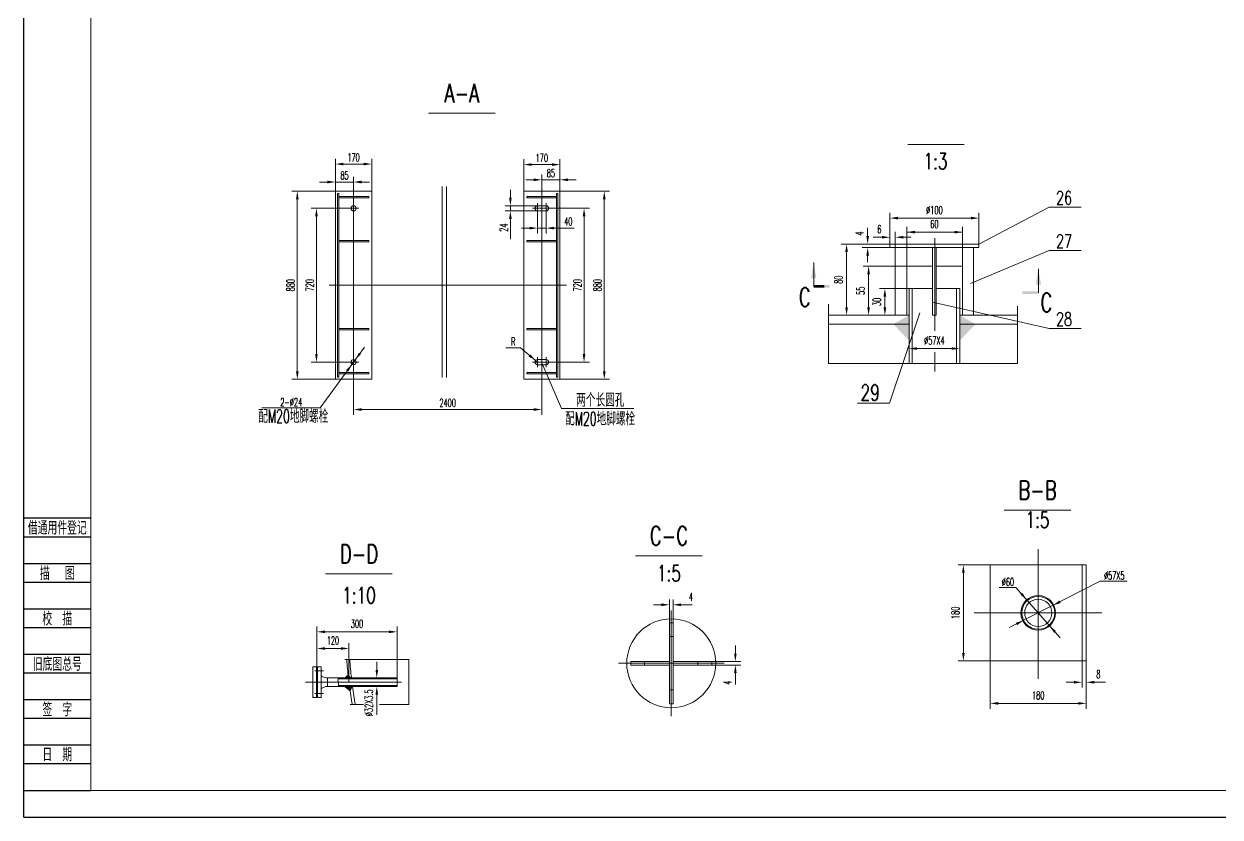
# Model space of a CAD drawing. Extents: x -312 to 10200, y -125 to 7300.
# Drawn here: x -312 to 5287, y -125 to 3588 of the extents above; entities that cross this region are included whole.
import ezdxf
from ezdxf.enums import TextEntityAlignment as Align

# ---------------------------------------------------------------- set-up
doc = ezdxf.new("R2010")
doc.units = 0
doc.header["$LTSCALE"] = 125
for name, pattern in [('DASHDOT-L', [90, 80, -5, 0, -5]), ('DASHDOT-M', [36, 30, -3, 0, -3]), ('DASHDOT-S', [14, 10, -2, 0, -2]), ('DIVIDE-L', [95, 80, -5, 0, -5, 0, -5]), ('DIVIDE-M', [39, 30, -3, 0, -3, 0, -3]), ('HIDDEN-L', [13, 10, -3]), ('HIDDEN-M', [7, 5, -2])]:
    doc.linetypes.add(name, pattern=pattern)
doc.layers.get('0').update_dxf_attribs({"linetype": 'CONTINUOUS', "lineweight": 18})
doc.layers.add('2细线层', color=4, linetype='CONTINUOUS')
doc.layers.add('6文字层', color=3, linetype='CONTINUOUS')
for name, color, linetype, lineweight in [('CDR_DIM', 7, 'CONTINUOUS', 18), ('CDR_DWG1', 4, 'CONTINUOUS', 18), ('CDR_DWG2', 2, 'CONTINUOUS', 18), ('CDR_DWG3', 1, 'DASHDOT-M', 18), ('CDR_DWG4', 3, 'DIVIDE-M', 18), ('CDR_DWG5', 6, 'HIDDEN-M', 18), ('CDR_TEXT', 7, 'CONTINUOUS', 18), ('图框层', 7, 'CONTINUOUS', 18)]:
    doc.layers.add(name, color=color, linetype=linetype, lineweight=lineweight)
doc.styles.add('HZ', font='ROMANS.shx', dxfattribs={"width": 0.6, "height": 37.5, "bigfont": 'HZ.shx'})
doc.styles.add('PC_TEXTSTYLE', font='isocp.shx', dxfattribs={"width": 0.8, "bigfont": 'hzfs.shx'})

# ---------------------------------------------------------------- blocks, each defined once
blk = doc.blocks.new('PC_FJL_BLOCK')
at = {"layer": '2细线层'}
for p, q in [((-25, 102), (0, 102)), ((-25, 95), (0, 95)), ((-25, 85), (0, 85)), ((-25, 78), (0, 78)), ((-25, 68), (0, 68)), ((-25, 61), (0, 61)), ((-25, 51), (0, 51)), ((-25, 44), (0, 44)), ((-25, 34), (0, 34)), ((-25, 27), (0, 27)), ((-25, 17), (0, 17)), ((-25, 10), (0, 10)), ((-25, 0), (0, 0))]:
    blk.add_line(p, q, dxfattribs=at)
at = {"layer": '6文字层', "color": 3, "style": 'PC_TEXTSTYLE'}
for s, width, p in [('借通用件登记', 0.667, (-12.5, 98.5)), ('描   图', 0.6667, (-12.5, 81.5)), ('校  描', 0.667, (-12.5, 64.5)), ('旧底图总号', 0.667, (-12.5, 47.5)), ('签  字', 0.667, (-12.5, 30.5)), ('日  期', 0.667, (-12.49, 13.6))]:
    blk.add_text(s, height=5, dxfattribs=dict(at, width=width)).set_placement(p, align=Align.MIDDLE)
at = {"layer": '6文字层', "style": 'PC_TEXTSTYLE'}
for tag, width, p, p2 in [('借通用件登记', 0.671328, (-23.44, 86.36), (-1.25, 86.36)), ('描图', 2.120922, (-23.44, 69.36), (-1.25, 69.36)), ('校图', 2.149976, (-23.75, 52.06), (-1.25, 52.06)), ('旧底图总号', 0.761452, (-22.84, 35.67), (-1.86, 35.67)), ('签字', 2.026939, (-23.14, 18.37), (-1.56, 18.37)), ('日期', 1.89999, (-22.84, 1.37), (-2.17, 1.37))]:
    blk.add_attdef(tag, text='', height=5, dxfattribs=dict(at, width=width)).set_placement(p, p2, align=Align.FIT)

msp = doc.modelspace()

# ---------------------------------------------------------------- linework, layer by layer
for p, q in [((1190.6, 613.3), (1490, 613.3)), ((1490, 613.3), (1490, 401.4)), ((1276.8, 401.4), (1214.8, 401.4)), ((1490, 401.4), (1352.9, 401.4))]:
    msp.add_line(p, q)
for points in [[(3831.2, 2223.9), (3757.4, 2182.3), (3831.2, 2105.7)], [(4068.7, 2223.9), (4142.5, 2182.3), (4068.7, 2105.7)], [(1220.9, 526), (1205.1, 542.9), (1185.4, 526)], [(1225.9, 486), (1215.3, 461.8), (1185.4, 486)]]:
    msp.add_solid(points)
at = {"layer": '2细线层'}
for q in [(-312.5, 7300), (10200, -125)]:
    msp.add_line((-312.5, -125), q, dxfattribs=at)
at = {"layer": 'CDR_DIM'}
for p, q in [((1145.8, 2804.4), (1145.8, 2956.6)), ((1183.3, 2931.6), (1278.3, 2931.6)), ((1315.8, 2804.4), (1315.8, 2956.6)), ((2027.1, 2804.4), (2027.1, 2953.9)), ((2159.6, 2928.9), (2064.6, 2928.9)), ((2197.1, 2804.4), (2197.1, 2953.9)), ((1145.8, 2804.4), (1145.8, 2872.4)), ((1230.8, 2804.4), (1230.8, 2872.4)), ((2074.6, 2857.9), (2037.1, 2857.9)), ((2112.1, 2804.4), (2112.1, 2882.9)), ((2112.1, 2857.9), (2197.1, 2857.9)), ((2197.1, 2804.4), (2197.1, 2882.9)), ((2234.6, 2857.9), (2272.1, 2857.9)), ((1145.8, 2804.4), (942.4, 2804.4)), ((1108.3, 2847.4), (1070.8, 2847.4)), ((1230.8, 2847.4), (1145.8, 2847.4)), ((1268.3, 2847.4), (1305.8, 2847.4)), ((1964.9, 2773.9), (1964.9, 2811.4)), ((2197.1, 2804.4), (2429.5, 2804.4)), ((967.4, 2766.9), (967.4, 1961.9)), ((2404.5, 2766.9), (2404.5, 1961.9)), ((1206.8, 2724.4), (1031.9, 2724.4)), ((2112.1, 2736.4), (1939.9, 2736.4)), ((2132.1, 2712.4), (1939.9, 2712.4)), ((1964.9, 2736.4), (1964.9, 2712.4)), ((2092.1, 2700.4), (2092.1, 2606.7)), ((2132.1, 2700.4), (2132.1, 2606.7)), ((2156.1, 2724.4), (2334.7, 2724.4)), ((3741.6, 2557.3), (3741.6, 2703.6)), ((4158.3, 2557.3), (4158.3, 2703.6)), ((1056.9, 2686.9), (1056.9, 2041.9)), ((1964.9, 2674.9), (1964.9, 2579.6)), ((2309.7, 2686.9), (2309.7, 2041.9)), ((3637.4, 2594.8), (3637.4, 2632.3)), ((3741.6, 2540.6), (3741.6, 2637.9)), ((3779.1, 2678.6), (4120.8, 2678.6)), ((3821, 2453.1), (3821, 2637.9)), ((4081.9, 2453.1), (4081.9, 2637.9)), ((2054.6, 2631.7), (2017.1, 2631.7)), ((2092.1, 2631.7), (2132.1, 2631.7)), ((2169.6, 2631.7), (2264, 2631.7)), ((3666.6, 2588.9), (3663.1, 2588.9)), ((3704.1, 2588.9), (3666.6, 2588.9)), ((3766.6, 2516.6), (3766.6, 2613.9)), ((3804.1, 2588.9), (3839.4, 2588.9)), ((3821, 2612.9), (4081.9, 2612.9)), ((3670.7, 2557.3), (3513.8, 2557.3)), ((3741.6, 2557.3), (3612.4, 2557.3)), ((3741.6, 2540.6), (3612.4, 2540.6)), ((3538.8, 2519.8), (3538.8, 2261.4)), ((3637.4, 2503.1), (3637.4, 2471.8)), ((3831.2, 2453.1), (3616.8, 2453.1)), ((3641.8, 2415.6), (3641.8, 2261.4)), ((3831.2, 2348.9), (3693.1, 2348.9)), ((3718.1, 2311.4), (3718.1, 2261.4)), ((3831.2, 2223.9), (3454.4, 2223.9)), ((3676.9, 2223.9), (3513.8, 2223.9)), ((3736.6, 2223.9), (3616.8, 2223.9)), ((3714, 2223.9), (3693.1, 2223.9)), ((1282.1, 2074.6), (1074.5, 1790.6)), ((3831.2, 2127.7), (3831.2, 2043)), ((4068.7, 2101), (4068.7, 2043)), ((2011.6, 2071.7), (1944.1, 2071.7)), ((2092.1, 2004.4), (2011.6, 2071.7)), ((3868.7, 2068), (4031.2, 2068)), ((1206.8, 2004.4), (1031.9, 2004.4)), ((2111.7, 2001.8), (2204.4, 1787.3)), ((2156.1, 2004.4), (2334.7, 2004.4)), ((1145.8, 1924.4), (942.4, 1924.4)), ((1230.8, 1924.4), (1230.8, 1757.7)), ((2112.1, 1924.4), (2112.1, 1757.7)), ((2197.1, 1924.4), (2429.5, 1924.4)), ((800.8, 1790.6), (1074.5, 1790.6)), ((1268.3, 1782.7), (2074.6, 1782.7)), ((2542.3, 1787.3), (2204.4, 1787.3)), ((4211, 1055.9), (4060.5, 1055.9)), ((4085.5, 1018.4), (4085.5, 643.4)), ((4300.6, 761.8), (4726.3, 978.9)), ((4726.3, 978.9), (4852.9, 978.9)), ((4253.2, 949.2), (4331.8, 949.2)), ((4539.1, 713.8), (4331.8, 949.2)), ((2672.2, 868.8), (2634.7, 868.8)), ((2709.7, 784.2), (2709.7, 893.8)), ((2726.3, 784.2), (2726.3, 893.8)), ((2763.8, 868.8), (2801.3, 868.8)), ((2801.3, 868.8), (2816.5, 868.8)), ((1059.3, 512.8), (1059.3, 767.1)), ((1096.8, 742.1), (1396.8, 742.1)), ((1434.3, 512.8), (1434.3, 767.1)), ((1059.3, 627.8), (1059.3, 689)), ((1209.3, 506), (1209.3, 689)), ((3018.2, 640.6), (3018.2, 678.1)), ((1171.8, 664), (1096.8, 664)), ((1339.5, 563.5), (1339.5, 601)), ((2907.4, 603.1), (3043.2, 603.1)), ((2907.4, 586.4), (3043.2, 586.4)), ((4211, 605.9), (4060.5, 605.9)), ((4211, 605.9), (4211, 382.3)), ((4641, 605.9), (4641, 481)), ((4661, 605.9), (4661, 481)), ((4661, 605.9), (4661, 382.3)), ((1322, 526), (1364.5, 526)), ((3018.2, 548.9), (3018.2, 511.4)), ((3018.2, 511.4), (3018.2, 496.3)), ((4603.5, 506), (4566, 506)), ((4698.5, 506), (4736, 506)), ((4736, 506), (4750.2, 506)), ((1338.7, 486), (1364.5, 486)), ((1339.5, 448.5), (1339.5, 411)), ((1339.5, 411), (1339.5, 353.2)), ((4248.5, 407.3), (4623.5, 407.3))]:
    msp.add_line(p, q, dxfattribs=at)
for points in [[(4158.3, 2557.3), (4486.4, 2729.6), (4636.4, 2729.6)], [(4119.6, 2372.2), (4486.4, 2526.8), (4636.4, 2526.8)], [(3941.6, 2284.9), (4486.4, 2162.4), (4636.4, 2162.4)], [(3882.1, 2235.8), (3739.9, 1811.9), (3589.9, 1811.9)]]:
    msp.add_lwpolyline(points, dxfattribs=at)
for points in [[(1183.3, 2937.8), (1183.3, 2925.3), (1145.8, 2931.6)], [(1278.3, 2937.8), (1278.3, 2925.3), (1315.8, 2931.6)], [(2064.6, 2935.2), (2064.6, 2922.7), (2027.1, 2928.9)], [(2159.6, 2935.2), (2159.6, 2922.7), (2197.1, 2928.9)], [(2074.6, 2864.2), (2074.6, 2851.7), (2112.1, 2857.9)], [(2234.6, 2864.2), (2234.6, 2851.7), (2197.1, 2857.9)], [(961.2, 2766.9), (973.7, 2766.9), (967.4, 2804.4)], [(1108.3, 2853.7), (1108.3, 2841.2), (1145.8, 2847.4)], [(1268.3, 2853.7), (1268.3, 2841.2), (1230.8, 2847.4)], [(2398.2, 2766.9), (2410.7, 2766.9), (2404.5, 2804.4)], [(1958.7, 2773.9), (1971.2, 2773.9), (1964.9, 2736.4)], [(1050.7, 2686.9), (1063.2, 2686.9), (1056.9, 2724.4)], [(1958.7, 2674.9), (1971.2, 2674.9), (1964.9, 2712.4)], [(2303.5, 2686.9), (2316, 2686.9), (2309.7, 2724.4)], [(2054.6, 2638), (2054.6, 2625.5), (2092.1, 2631.7)], [(2169.6, 2638), (2169.6, 2625.5), (2132.1, 2631.7)], [(3779.1, 2684.8), (3779.1, 2672.3), (3741.6, 2678.6)], [(4120.8, 2684.8), (4120.8, 2672.3), (4158.3, 2678.6)], [(3631.2, 2594.8), (3643.7, 2594.8), (3637.4, 2557.3)], [(3704.1, 2595.2), (3704.1, 2582.7), (3741.6, 2588.9)], [(3804.1, 2595.2), (3804.1, 2582.7), (3766.6, 2588.9)], [(3858.5, 2619.2), (3858.5, 2606.7), (3821, 2612.9)], [(4044.4, 2619.2), (4044.4, 2606.7), (4081.9, 2612.9)], [(3532.5, 2519.8), (3545, 2519.8), (3538.8, 2557.3)], [(3631.2, 2503.1), (3643.7, 2503.1), (3637.4, 2540.6)], [(3635.6, 2415.6), (3648.1, 2415.6), (3641.8, 2453.1)], [(3711.8, 2311.4), (3724.3, 2311.4), (3718.1, 2348.9)], [(3532.5, 2261.4), (3545, 2261.4), (3538.8, 2223.9)], [(3635.6, 2261.4), (3648.1, 2261.4), (3641.8, 2223.9)], [(3711.8, 2261.4), (3724.3, 2261.4), (3718.1, 2223.9)], [(3868.7, 2074.3), (3868.7, 2061.8), (3831.2, 2068)], [(4031.2, 2074.3), (4031.2, 2061.8), (4068.7, 2068)], [(1050.7, 2041.9), (1063.2, 2041.9), (1056.9, 2004.4)], [(1265, 2040.6), (1255, 2048), (1237.9, 2014.1)], [(2050.1, 2031.3), (2058.2, 2040.9), (2082.9, 2012.1)], [(2303.5, 2041.9), (2316, 2041.9), (2309.7, 2004.4)], [(961.2, 1961.9), (973.7, 1961.9), (967.4, 1924.4)], [(1206.6, 1960.7), (1196.5, 1968.1), (1223.7, 1994.7)], [(2398.2, 1961.9), (2410.7, 1961.9), (2404.5, 1924.4)], [(1268.3, 1788.9), (1268.3, 1776.4), (1230.8, 1782.7)], [(2074.6, 1788.9), (2074.6, 1776.4), (2112.1, 1782.7)], [(4079.3, 1018.4), (4091.8, 1018.4), (4085.5, 1055.9)], [(4353, 915.7), (4362.4, 923.9), (4382.4, 891.7)], [(2672.2, 875), (2672.2, 862.5), (2709.7, 868.8)], [(2763.8, 875), (2763.8, 862.5), (2726.3, 868.8)], [(4535.1, 888.4), (4540.8, 877.3), (4504.5, 865.8)], [(4331.2, 784.4), (4336.9, 773.3), (4367.4, 795.9)], [(1096.8, 748.4), (1096.8, 735.9), (1059.3, 742.1)], [(1396.8, 748.4), (1396.8, 735.9), (1434.3, 742.1)], [(4509.6, 737.8), (4519, 746.1), (4489.5, 770.1)], [(1096.8, 670.2), (1096.8, 657.7), (1059.3, 664)], [(1171.8, 670.2), (1171.8, 657.7), (1209.3, 664)], [(3011.9, 640.6), (3024.4, 640.6), (3018.2, 603.1)], [(4079.3, 643.4), (4091.8, 643.4), (4085.5, 605.9)], [(1333.3, 563.5), (1345.8, 563.5), (1339.5, 526)], [(3011.9, 548.9), (3024.4, 548.9), (3018.2, 586.4)], [(4603.5, 512.3), (4603.5, 499.8), (4641, 506)], [(4698.5, 512.3), (4698.5, 499.8), (4661, 506)], [(1333.3, 448.5), (1345.8, 448.5), (1339.5, 486)], [(4248.5, 413.5), (4248.5, 401), (4211, 407.3)], [(4623.5, 413.5), (4623.5, 401), (4661, 407.3)]]:
    msp.add_solid(points, dxfattribs=at)
at = {"layer": 'CDR_DWG1'}
for p, q in [((1145.8, 2804.4), (1145.8, 1924.4)), ((1315.8, 2804.4), (1145.8, 2804.4)), ((1315.8, 1924.4), (1315.8, 2804.4)), ((2027.1, 1924.4), (2027.1, 2804.4)), ((2027.1, 2804.4), (2197.1, 2804.4)), ((2197.1, 2804.4), (2197.1, 1924.4)), ((1155.8, 2794.4), (1155.8, 1934.4)), ((1161.8, 2794.4), (1155.8, 2794.4)), ((1161.8, 1934.4), (1161.8, 2794.4)), ((1161.8, 2779.4), (1301.8, 2779.4)), ((1301.8, 2773.4), (1161.8, 2773.4)), ((1301.8, 2779.4), (1301.8, 2773.4)), ((2181.1, 2779.4), (2041.1, 2779.4)), ((2041.1, 2779.4), (2041.1, 2773.4)), ((2041.1, 2773.4), (2181.1, 2773.4)), ((2181.1, 1934.4), (2181.1, 2794.4)), ((2181.1, 2794.4), (2187.1, 2794.4)), ((2187.1, 2794.4), (2187.1, 1934.4)), ((2132.1, 2736.4), (2092.1, 2736.4)), ((2092.1, 2712.4), (2132.1, 2712.4)), ((1161.8, 2573.4), (1301.8, 2573.4)), ((1301.8, 2567.4), (1161.8, 2567.4)), ((1301.8, 2573.4), (1301.8, 2567.4)), ((2181.1, 2573.4), (2041.1, 2573.4)), ((2041.1, 2573.4), (2041.1, 2567.4)), ((2041.1, 2567.4), (2181.1, 2567.4)), ((3741.6, 2557.3), (4158.3, 2557.3)), ((3741.6, 2557.3), (3741.6, 2540.6)), ((3741.6, 2540.6), (4158.3, 2540.6)), ((3766.6, 2540.6), (3766.6, 2223.9)), ((3941.6, 2540.6), (3941.6, 2223.9)), ((3958.3, 2540.6), (3958.3, 2223.9)), ((4133.3, 2540.6), (4133.3, 2223.9)), ((4158.3, 2557.3), (4158.3, 2540.6)), ((3821, 2453.1), (3941.6, 2453.1)), ((3821, 2453.1), (3821, 2223.9)), ((3958.3, 2453.1), (4081.9, 2453.1)), ((4081.9, 2453.1), (4081.9, 2223.9)), ((3831.2, 2348.9), (3831.2, 1998.7)), ((3831.2, 2348.9), (3941.6, 2348.9)), ((3845.8, 2348.9), (3845.8, 1998.7)), ((3958.3, 2348.9), (4068.7, 2348.9)), ((4054.1, 2348.9), (4054.1, 1998.7)), ((4068.7, 2348.9), (4068.7, 1998.7)), ((3454.4, 2223.9), (3831.2, 2223.9)), ((3941.6, 2223.9), (3958.3, 2223.9)), ((4068.7, 2223.9), (4339.3, 2223.9)), ((1161.8, 2161.4), (1301.8, 2161.4)), ((1301.8, 2155.4), (1161.8, 2155.4)), ((1301.8, 2161.4), (1301.8, 2155.4)), ((2181.1, 2161.4), (2041.1, 2161.4)), ((2041.1, 2161.4), (2041.1, 2155.4)), ((2041.1, 2155.4), (2181.1, 2155.4)), ((3454.4, 2182.3), (3831.2, 2182.3)), ((4068.7, 2182.3), (4339.3, 2182.3)), ((2132.1, 2016.4), (2092.1, 2016.4)), ((2092.1, 1992.4), (2132.1, 1992.4)), ((1145.8, 1924.4), (1315.8, 1924.4)), ((1155.8, 1934.4), (1161.8, 1934.4)), ((1161.8, 1955.4), (1301.8, 1955.4)), ((1301.8, 1949.4), (1161.8, 1949.4)), ((1301.8, 1955.4), (1301.8, 1949.4)), ((2197.1, 1924.4), (2027.1, 1924.4)), ((2181.1, 1955.4), (2041.1, 1955.4)), ((2041.1, 1955.4), (2041.1, 1949.4)), ((2041.1, 1949.4), (2181.1, 1949.4)), ((2187.1, 1934.4), (2181.1, 1934.4)), ((4211, 1055.9), (4661, 1055.9)), ((4211, 1055.9), (4211, 605.9)), ((4641, 1055.9), (4641, 605.9)), ((4661, 1055.9), (4661, 605.9)), ((2709.7, 784.2), (2709.7, 405.4)), ((2726.3, 784.2), (2709.7, 784.2)), ((2726.3, 784.2), (2726.3, 405.4)), ((1039.3, 434.1), (1039.3, 577.9)), ((1039.3, 577.9), (1056.8, 577.9)), ((1056.8, 577.9), (1056.8, 434.1)), ((1061.8, 577.9), (1061.8, 434.1)), ((1079.3, 577.9), (1061.8, 577.9)), ((1079.3, 434.1), (1079.3, 577.9)), ((2528.6, 603.1), (2709.7, 603.1)), ((2528.6, 603.1), (2528.6, 586.4)), ((2528.6, 586.4), (2709.7, 586.4)), ((2726.3, 603.1), (2907.4, 603.1)), ((2726.3, 586.4), (2907.4, 586.4)), ((2907.4, 586.4), (2907.4, 603.1)), ((4211, 605.9), (4661, 605.9)), ((1056.8, 548.5), (1059.3, 548.5)), ((1059.3, 548.5), (1059.3, 463.5)), ((1059.3, 548.5), (1059.3, 463.5)), ((1061.8, 548.5), (1059.3, 548.5)), ((1100.6, 526), (1082.5, 532.9)), ((1108.1, 526), (1100.6, 526)), ((1434.3, 526), (1108.1, 526)), ((1108.1, 526), (1108.1, 486)), ((1434.3, 521.6), (1159.3, 521.6)), ((1434.3, 526), (1434.3, 486)), ((1059.3, 463.5), (1056.8, 463.5)), ((1059.3, 463.5), (1061.8, 463.5)), ((1100.6, 486), (1082.5, 479.1)), ((1108.1, 486), (1100.6, 486)), ((1434.3, 486), (1108.1, 486)), ((1434.3, 490.4), (1159.3, 490.4)), ((1056.8, 434.1), (1039.3, 434.1)), ((1061.8, 434.1), (1079.3, 434.1)), ((2709.7, 405.4), (2726.3, 405.4))]:
    msp.add_line(p, q, dxfattribs=at)
for centre, radius in [((1230.8, 2724.4), 12), ((1230.8, 2004.4), 12), ((4436, 830.9), 81), ((4436, 830.9), 77), ((4436, 830.9), 63.5), ((2718, 594.8), 208.3)]:
    msp.add_circle(centre, radius, dxfattribs=at)
for centre, radius, start, end in [((2092.1, 2724.4), 12, 90, 270), ((2132.1, 2724.4), 12, 270, 90), ((2092.1, 2004.4), 12, 90, 270), ((2132.1, 2004.4), 12, 270, 90), ((3229, 756), 2035.1, 184.0222, 186.4891), ((3243, 756), 2035.1, 184.0222, 186.4891), ((1084.3, 537.6), 5, 180, 249.0755), ((1084.3, 474.4), 5, 110.9245, 180), ((3229, 756), 2035.1, 187.6238, 190.0354), ((3243, 756), 2035.1, 187.6238, 190.0354)]:
    msp.add_arc(centre, radius, start, end, dxfattribs=at)
at = {"layer": 'CDR_DWG2'}
for p, q in [((1581, 3169.8), (1893.5, 3169.8)), ((3826.3, 3023.3), (4089.4, 3023.3)), ((3384.9, 2359), (3384.9, 2471.5)), ((4436.7, 2329.1), (4436.7, 2441.6)), ((4276.2, 1311.8), (4588.7, 1311.8)), ((2550.7, 1098.3), (2863.2, 1098.3)), ((1099.7, 1012.9), (1412.2, 1012.9))]:
    msp.add_line(p, q, dxfattribs=at)
for points in [[(3384.9, 2471.5), (3397.4, 2396.5), (3372.4, 2396.5)], [(4436.7, 2441.6), (4449.2, 2366.6), (4424.2, 2366.6)]]:
    msp.add_solid(points, dxfattribs=at)
for points in [[(3384.9, 2352.8), (3384.9, 2365.3), (3459.9, 2352.8), (3459.9, 2365.3)], [(3384.9, 2352.8), (3384.9, 2365.3), (3434.9, 2352.8), (3434.9, 2365.3)], [(4436.7, 2335.4), (4436.7, 2322.9), (4361.7, 2335.4), (4361.7, 2322.9)]]:
    msp.add_trace(points, dxfattribs=at)
at = {"layer": 'CDR_DWG3', "linetype": 'DASHDOT-S'}
for p, q in [((1230.8, 2834.4), (1230.8, 1894.4)), ((2112.1, 2834.4), (2112.1, 1894.4)), ((2092.1, 2748.4), (2092.1, 2700.4)), ((2132.1, 2748.4), (2132.1, 2700.4)), ((1206.8, 2724.4), (1254.8, 2724.4)), ((2068.1, 2724.4), (2156.1, 2724.4)), ((2092.1, 1980.4), (2092.1, 2028.4)), ((2132.1, 1980.4), (2132.1, 2028.4)), ((1206.8, 2004.4), (1254.8, 2004.4)), ((2068.1, 2004.4), (2156.1, 2004.4)), ((1089.3, 559.1), (1049.3, 559.1)), ((1089.3, 452.9), (1049.3, 452.9))]:
    msp.add_line(p, q, dxfattribs=at)
at = {"layer": 'CDR_DWG3', "linetype": 'DASHDOT-L'}
for p, q in [((3951.4, 2584.2), (3951.4, 2150.4)), ((3951.4, 2051.5), (3951.4, 1960.9)), ((4436, 1128.8), (4436, 521.4)), ((2718, 842.4), (2718, 347.1)), ((4136.3, 830.9), (4733.8, 830.9)), ((2470.3, 594.8), (2965.7, 594.8)), ((2470.3, 594.8), (2965.7, 594.8)), ((1005.7, 506), (1455.1, 506))]:
    msp.add_line(p, q, dxfattribs=at)
at = {"layer": 'CDR_DWG3', "linetype": 'DASHDOT-M'}
msp.add_line((1115.8, 2364.4), (2227.1, 2364.4), dxfattribs=at)
at = {"layer": 'CDR_DWG4', "linetype": 'DIVIDE-M'}
for p, q in [((1645, 2826.5), (1645, 1932.5)), ((1666.4, 2826.5), (1666.4, 1932.5))]:
    msp.add_line(p, q, dxfattribs=at)
at = {"layer": 'CDR_DWG4', "linetype": 'DIVIDE-L'}
for p, q in [((3454.4, 2276.1), (3454.4, 1998.7)), ((4339.3, 1998.7), (4339.3, 2265.8)), ((3454.4, 1998.7), (4339.3, 1998.7))]:
    msp.add_line(p, q, dxfattribs=at)
at = {"layer": 'CDR_DWG5', "linetype": 'HIDDEN-L'}
for p, q in [((2726.3, 719.8), (2709.7, 719.8)), ((2593, 603.1), (2593, 586.4)), ((2843, 586.4), (2843, 603.1)), ((2709.7, 469.8), (2726.3, 469.8))]:
    msp.add_line(p, q, dxfattribs=at)
at = {"layer": 'CDR_TEXT'}
for centre, start, end in [((1189.7, 516), 161.79, 198.21), ((1128.9, 496), 341.79, 18.21)]:
    msp.add_arc(centre, 32, start, end, dxfattribs=at)
at = {"layer": '图框层'}
for q in [(0, 7175), (10075, 0)]:
    msp.add_line((0, 0), q, dxfattribs=at)

# ---------------------------------------------------------------- block references
at = {"layer": '图框层', "xscale": 12.5, "yscale": 12.5, "zscale": 12.5}
msp.add_blockref('PC_FJL_BLOCK', (0, 0), dxfattribs=at)

# ---------------------------------------------------------------- texts
at = {"layer": 'CDR_DIM', "style": 'HZ', "width": 0.6}
for s, p in [('%%C100', (3949.9, 2716.1)), ('60', (3949.9, 2650.4)), ('4', (2809.5, 906.3)), ('300', (1246.8, 779.6)), ('120', (1134.3, 701.5)), ('8', (4717.5, 543.5)), ('180', (4436, 444.8))]:
    msp.add_text(s, height=37.5, dxfattribs=at).set_placement(p, align=Align.MIDDLE_CENTER)
for s, p in [('6', (3692, 2626.4)), ('%%C57X4', (3949.9, 2105.5))]:
    msp.add_text(s, height=37.5, dxfattribs=at).set_placement(p, align=Align.MIDDLE)
for s, p in [('4', (3599.9, 2606.1)), ('30', (3680.6, 2286.4))]:
    msp.add_text(s, height=37.5, rotation=90, dxfattribs=at).set_placement(p, align=Align.MIDDLE)
for s, p in [('80', (3501.3, 2390.6)), ('55', (3604.3, 2338.5)), ('180', (4048, 830.9)), ('4', (2980.7, 503.3)), ('%%C32X3.5', (1302, 409.9))]:
    msp.add_text(s, height=37.5, rotation=90, dxfattribs=at).set_placement(p, align=Align.MIDDLE_CENTER)
for s, height, p in [('R', 37.5, (1968.4, 2081.6)), ('两个长圆孔', 62.5, (2273.2, 1795.6)), ('2-%%c24', 37.5, (887.9, 1798.1)), ('配M20地脚螺栓', 62.5, (784.5, 1719.7)), ('配M20地脚螺栓', 62.5, (2220.9, 1708.5)), ('%%C57X5', 37.5, (4743.7, 986.4)), ('%%C60', 37.5, (4265.4, 956.7))]:
    msp.add_text(s, height=height, dxfattribs=at).set_placement(p)
at = {"layer": 'CDR_DIM', "char_height": 37.5, "attachment_point": 5, "style": 'HZ'}
for s, insert in [('\\A1;170', (1230.8, 2962.8)), ('\\A1;170', (2112.1, 2960.2)), ('\\A1;85', (1188.3, 2878.7)), ('\\A1;85', (2154.6, 2889.2)), ('\\A1;40', (2235.5, 2663)), ('\\A1;2400', (1671.4, 1813.9))]:
    msp.add_mtext(s, dxfattribs=dict(at, insert=insert))
at = {"layer": 'CDR_DIM', "char_height": 37.5, "attachment_point": 5, "rotation": 90, "style": 'HZ'}
for s, insert in [('\\A1;24', (1933.7, 2633.8)), ('\\A1;880', (936.2, 2364.4)), ('\\A1;720', (1025.7, 2364.4)), ('\\A1;720', (2278.5, 2364.4)), ('\\A1;880', (2373.2, 2364.4))]:
    msp.add_mtext(s, dxfattribs=dict(at, insert=insert))
at = {"layer": 'CDR_DWG1', "style": 'HZ', "width": 0.7}
for s, height, p in [('26', 62.5, (4519.4, 2742.1)), ('27', 62.5, (4519.4, 2539.3)), ('28', 62.5, (4519.4, 2174.9)), ('29', 75, (3604.1, 1824.4))]:
    msp.add_text(s, height=height, dxfattribs=at).set_placement(p)
at = {"layer": 'CDR_DWG2', "style": 'HZ', "width": 0.7}
for s, height, p in [('A-A', 87.5, (1737.2, 3219.8)), ('1:3', 75, (3954.9, 2907.4)), ('B-B', 87.5, (4432.5, 1361.8)), ('1:5', 75, (4432.5, 1229.3)), ('C-C', 87.5, (2707, 1148.3)), ('D-D', 87.5, (1256, 1062.9)), ('1:5', 75, (2707, 978.8)), ('1:10', 75, (1256, 875.4))]:
    msp.add_text(s, height=height, dxfattribs=at).set_placement(p, align=Align.CENTER)
for p in [(3315.1, 2264.8), (4446.7, 2239.9)]:
    msp.add_text('C', height=87.5, dxfattribs=at).set_placement(p)

doc.saveas('drawing.dxf')
